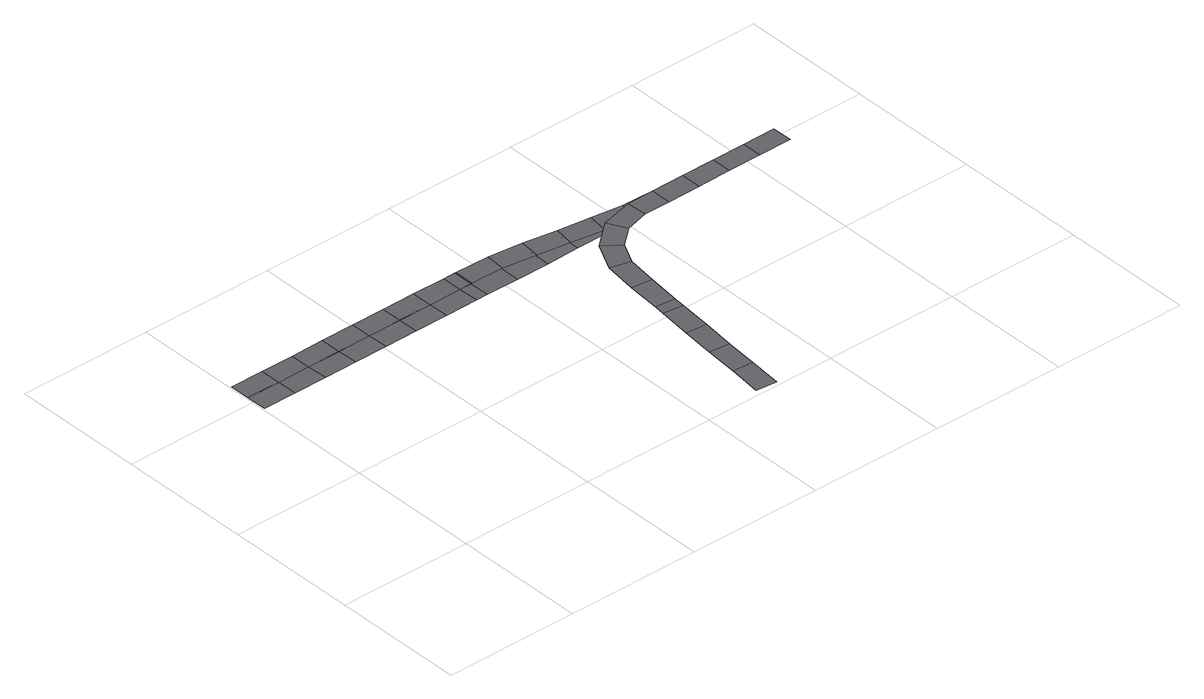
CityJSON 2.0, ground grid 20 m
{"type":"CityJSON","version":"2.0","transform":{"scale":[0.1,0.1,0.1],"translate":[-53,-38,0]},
"CityObjects":{
"road1":{"type":"Road","geometry":[{"type":"MultiSurface","lod":"2","boundaries":[[[0,1,2,3]],[[4,5,1,0]],[[6,7,5,4]],[[8,9,7,6]],[[10,11,9,8]],[[12,13,11,10]],[[14,15,13,12]],[[16,17,15,14]],[[18,0,3,19]],[[20,4,0,18]],[[21,6,4,20]],[[22,8,6,21]],[[23,10,8,22]],[[24,12,10,23]],[[25,14,12,24]],[[26,16,14,25]],[[27,28,29,3]],[[30,31,32,33]],[[34,35,36,37]],[[38,16,39,40]],[[41,42,43,44]],[[45,46,42,41]],[[47,48,46,45]],[[49,50,48,47]],[[51,52,53,54]],[[55,56,52,51]],[[57,58,56,55]],[[59,60,58,57]],[[61,62,60,59]],[[63,64,62,61]],[[65,66,64,63]],[[67,68,66,65]],[[69,70,68,67]],[[71,72,70,69]],[[44,43,72,71]],[[73,74,44,43]],[[75,76,74,73]],[[77,78,76,75]],[[79,80,78,77]],[[81,82,80,79]],[[83,84,82,81]],[[17,16,84,83]],[[85,86,16,26]],[[87,88,86,85]],[[89,90,88,87]],[[91,92,90,89]],[[93,94,92,91]],[[44,43,94,93]]],"semantics":{"surfaces":[{"type":"TrafficArea","opendrive_road_length":36.75,"opendrive_road_rule":"RIGHT_HAND_TRAFFIC","opendrive_road_successor_junction":"1","opendrive_laneSection_curvePositionStart":0,"opendrive_lane_type":"DRIVING","opendrive_lane_level":"false","function":"1","usage":"2"},{"type":"TransportationMarking","opendrive_roadMarking_index":0,"opendrive_roadMarking_curvePositionStart":0,"opendrive_roadMarking_type":"BROKEN","opendrive_roadMarking_weight":"STANDARD","opendrive_roadMarking_laneChange":"BOTH","opendrive_roadMarking_color":"STANDARD","opendrive_roadMarking_width":0.12,"opendrive_roadMarking_typeLine_index":0,"opendrive_roadMarking_typeLine_width":0.12,"opendrive_roadMarking_typeLine_regular_index":0,"opendrive_roadMarking_typeLine_regular_curvePositionStart":0,"opendrive_roadMarking_typeLine_regular_curvePositionEnd":4},{"type":"TransportationMarking","opendrive_roadMarking_index":0,"opendrive_roadMarking_curvePositionStart":0,"opendrive_roadMarking_type":"BROKEN","opendrive_roadMarking_weight":"STANDARD","opendrive_roadMarking_laneChange":"BOTH","opendrive_roadMarking_color":"STANDARD","opendrive_roadMarking_width":0.12,"opendrive_roadMarking_typeLine_index":0,"opendrive_roadMarking_typeLine_width":0.12,"opendrive_roadMarking_typeLine_regular_index":0,"opendrive_roadMarking_typeLine_regular_curvePositionStart":12,"opendrive_roadMarking_typeLine_regular_curvePositionEnd":16},{"type":"TransportationMarking","opendrive_roadMarking_index":0,"opendrive_roadMarking_curvePositionStart":0,"opendrive_roadMarking_type":"BROKEN","opendrive_roadMarking_weight":"STANDARD","opendrive_roadMarking_laneChange":"BOTH","opendrive_roadMarking_color":"STANDARD","opendrive_roadMarking_width":0.12,"opendrive_roadMarking_typeLine_index":0,"opendrive_roadMarking_typeLine_width":0.12,"opendrive_roadMarking_typeLine_regular_index":0,"opendrive_roadMarking_typeLine_regular_curvePositionStart":24,"opendrive_roadMarking_typeLine_regular_curvePositionEnd":28},{"type":"TransportationMarking","opendrive_roadMarking_index":0,"opendrive_roadMarking_curvePositionStart":0,"opendrive_roadMarking_type":"BROKEN","opendrive_roadMarking_weight":"STANDARD","opendrive_roadMarking_laneChange":"BOTH","opendrive_roadMarking_color":"STANDARD","opendrive_roadMarking_width":0.12,"opendrive_roadMarking_typeLine_index":0,"opendrive_roadMarking_typeLine_width":0.12,"opendrive_roadMarking_typeLine_regular_index":0,"opendrive_roadMarking_typeLine_regular_curvePositionStart":36,"opendrive_roadMarking_typeLine_regular_curvePositionEnd":36.75},{"type":"TrafficArea","opendrive_road_length":20,"opendrive_road_rule":"RIGHT_HAND_TRAFFIC","opendrive_road_predecessor_junction":"1","opendrive_laneSection_curvePositionStart":0,"opendrive_lane_type":"DRIVING","function":"1","usage":"2"},{"type":"TrafficArea","opendrive_road_length":21.75,"opendrive_road_rule":"RIGHT_HAND_TRAFFIC","opendrive_road_successor_junction":"1","opendrive_laneSection_curvePositionStart":0,"opendrive_lane_type":"DRIVING","function":"1","usage":"2"},{"type":"TrafficArea","opendrive_road_length":29.1,"opendrive_road_junction":"1","opendrive_road_rule":"RIGHT_HAND_TRAFFIC","opendrive_road_predecessor_road":"3","opendrive_road_predecessor_contactPoint":"END","opendrive_road_successor_road":"2","opendrive_road_successor_contactPoint":"START","opendrive_laneSection_curvePositionStart":0,"opendrive_lane_type":"DRIVING","opendrive_lane_predecessor_lane_0":-1,"opendrive_lane_successor_lane_0":-1,"function":"1","usage":"2"},{"type":"TrafficArea","opendrive_road_length":30.22,"opendrive_road_junction":"1","opendrive_road_rule":"RIGHT_HAND_TRAFFIC","opendrive_road_predecessor_road":"2","opendrive_road_predecessor_contactPoint":"START","opendrive_road_successor_road":"1","opendrive_road_successor_contactPoint":"END","opendrive_laneSection_curvePositionStart":0,"opendrive_lane_type":"DRIVING","opendrive_lane_predecessor_lane_0":-1,"opendrive_lane_successor_lane_0":1,"function":"1","usage":"2"},{"type":"TrafficArea","opendrive_road_length":30,"opendrive_road_junction":"1","opendrive_road_rule":"RIGHT_HAND_TRAFFIC","opendrive_road_predecessor_road":"1","opendrive_road_predecessor_contactPoint":"END","opendrive_road_successor_road":"2","opendrive_road_successor_contactPoint":"START","opendrive_laneSection_curvePositionStart":0,"opendrive_lane_type":"DRIVING","opendrive_lane_predecessor_lane_0":-1,"opendrive_lane_successor_lane_0":-1,"function":"1","usage":"2"}],"values":[0,0,0,0,0,0,0,0,0,0,0,0,0,0,0,0,1,2,3,4,5,5,5,5,6,6,6,6,6,7,7,7,7,7,7,8,8,8,8,8,8,8,9,9,9,9,9,9]}}]}
},
"vertices":[
[53,411,0],[53,442,0],[3,442,0],[3,411,0],[103,412,0],[103,442,0],[153,412,0],[153,443,0],[203,412,0],[203,443,0],[253,412,0],[253,443,0],[303,412,0],[303,443,0],[353,413,0],[353,443,0],[371,413,0],[371,443,0],[54,381,0],[4,381,0],[104,381,0],[154,381,0],[204,381,0],[254,382,0],[304,382,0],[354,382,0],[371,382,0],[43,411,0],[43,412,0],[3,412,0],[163,411,0],[163,412,0],[123,412,0],[123,411,0],[283,412,0],[283,413,0],[243,413,0],[243,412,0],[371,412,0],[363,413,0],[363,412,0],[721,383,0],[721,414,0],[671,414,0],[671,383,0],[771,384,0],[771,414,0],[821,384,0],[821,414,0],[871,384,0],[871,415,0],[522,56,0],[492,59,0],[486,9,0],[517,6,0],[527,105,0],[497,109,0],[533,155,0],[502,158,0],[538,205,0],[508,208,0],[540,222,0],[510,225,0],[546,272,0],[515,275,0],[552,317,0],[522,325,0],[568,350,0],[544,369,0],[596,373,0],[582,401,0],[632,383,0],[630,413,0],[623,415,0],[621,384,0],[576,421,0],[572,390,0],[527,428,0],[522,398,0],[477,436,0],[473,405,0],[425,442,0],[423,412,0],[373,443,0],[373,413,0],[421,382,0],[421,413,0],[471,382,0],[471,413,0],[521,383,0],[521,413,0],[571,383,0],[571,413,0],[621,383,0],[621,414,0]
]}
